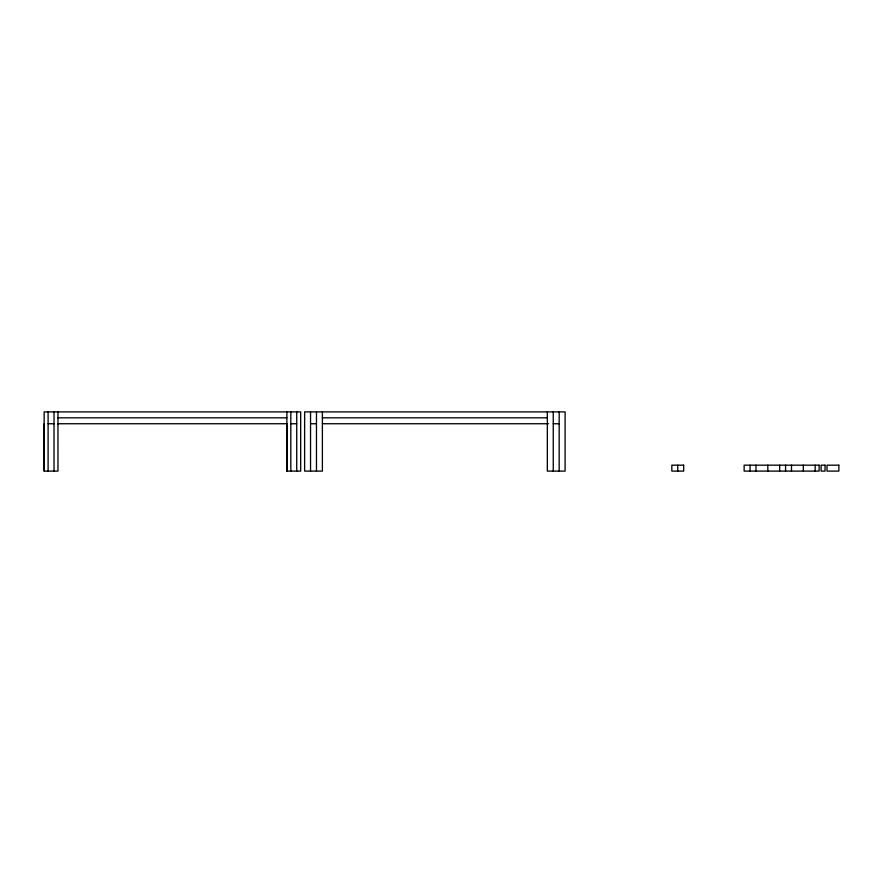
<?xml version="1.0" encoding="UTF-8"?>
<svg xmlns="http://www.w3.org/2000/svg" width="883" height="883" viewBox="0 0 883 883"><rect width="100%" height="100%" fill="white"/><g stroke="black" fill="none" stroke-linecap="round" stroke-linejoin="round"><path stroke-width="1.32" d="M57.969 411.897L57.98 471.103L44.15 471.103L44.161 423.741M44.161 471.103L44.161 411.897L300.684 411.897L300.684 471.103L286.854 471.103L286.865 423.741M57.969 417.825L286.865 417.825M322.383 417.825L547.339 417.825M48.101 423.741L54.029 423.741M57.572 423.741L287.262 423.741M290.816 423.741L296.732 423.741M310.54 423.741L316.467 423.741M322.538 423.741L548.553 423.741M553.255 423.741L559.171 423.741M815.175 465.175L815.175 471.103M803.331 465.175L803.331 471.103M791.488 465.175L791.488 471.103M785.572 465.175L785.572 471.103M779.656 465.175L779.656 471.103M767.813 465.175L767.813 471.103M755.969 465.175L755.969 471.103M750.053 465.175L750.053 471.103M677.747 465.175L677.747 471.103M559.171 411.897L559.171 471.103M553.255 411.897L553.255 471.103M547.339 411.897L547.339 471.103L565.098 471.103L565.098 411.897L304.624 411.897L304.624 471.103L322.383 471.103L322.383 411.897M316.467 411.897L316.467 471.103M310.54 411.897L310.54 471.103M296.732 411.897L296.732 471.103M290.816 411.897L290.816 471.103M286.865 411.897L286.865 471.103M54.029 411.897L54.029 471.103M48.101 411.897L48.101 471.103M683.674 465.175L671.831 465.175L671.831 471.103L683.674 471.103L683.674 465.175M819.115 465.175L744.137 465.175L744.137 471.103L819.115 471.103L819.115 465.175M825.042 465.175L821.091 465.175L821.091 471.103L825.042 471.103L825.042 465.175M838.85 465.175L827.007 465.175L827.007 471.103L838.85 471.103L838.85 465.175"/></g></svg>
